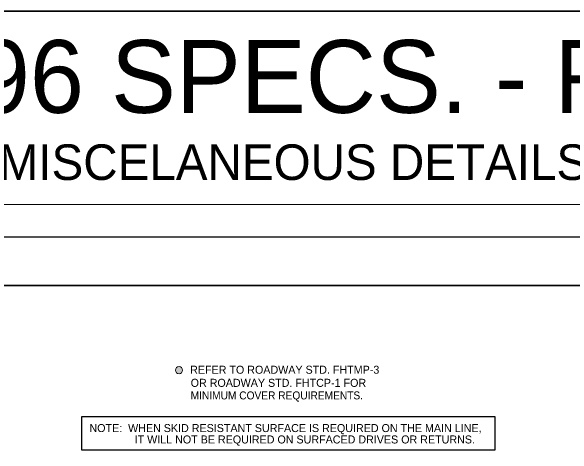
# Model space of a CAD drawing. Extents: x 326 to 700, y 421 to 686.
# Drawn here: x 434.1 to 521, y 617.1 to 685.7 of the extents above; entities that cross this region are included whole.
import ezdxf

# ---------------------------------------------------------------- set-up
doc = ezdxf.new("R2010")
doc.units = 0
doc.header["$LTSCALE"] = 0.5
doc.layers.add('1', color=7, linetype='Continuous', lineweight=13)
doc.layers.add('13', color=7, linetype='Continuous', lineweight=13)

msp = doc.modelspace()

# ---------------------------------------------------------------- hatches: boundary and pattern name
at = {"layer": '1'}
msp.add_hatch(color=256, dxfattribs=at).paths.add_polyline_path([(460.639, 630.2162, 1), (459.5234, 630.2162, 1)])

# ---------------------------------------------------------------- linework, layer by layer
msp.add_line((332.3183, 655.7938), (692.3233, 655.7938), dxfattribs=at)
at = {"layer": '1', "lineweight": 35}
msp.add_line((362.3188, 643.2939), (687.323, 643.2939), dxfattribs=at)
msp.add_lwpolyline([(325.869, 420.9058), (700.2062, 420.9058), (700.2062, 685.6731), (325.869, 685.6731)], close=True, dxfattribs=at)
at = {"layer": '1', "lineweight": 25}
msp.add_lwpolyline([(347.3185, 430.7911), (347.3185, 650.7938), (692.3233, 650.7938)], dxfattribs=at)
msp.add_lwpolyline([(445.0588, 623.0427), (508.8908, 623.0427), (508.8908, 617.8503), (445.0588, 617.8503)], close=True, dxfattribs=at)
at = {"layer": '1'}
msp.add_circle((460.0812, 630.2162), 0.5578, dxfattribs=at)

# ---------------------------------------------------------------- texts
for s, height, p in [('1988/96 SPECS. - FINAL ENGLISH', 11.25, (391.0081, 669.9682)), ('( p. 102 ) MISCELANEOUS DETAILS - ( MD-1-32 ) - FINAL ENGLISH ( 4/14/97 )', 5.5, (400.7249, 659.5992))]:
    msp.add_text(s, height=height, dxfattribs=at).set_placement(p)
at = {"layer": '13'}
for s, p in [('REFER TO ROADWAY STD. FHTMP-3', (461.8034, 629.6565)), ('OR ROADWAY STD. FHTCP-1 FOR', (461.8843, 627.6324)), ('NOTE:  WHEN SKID RESISTANT SURFACE IS REQUIRED ON THE MAIN LINE,', (446.2353, 620.6428)), ('IT WILL NOT BE REQUIRED ON SURFACED DRIVES OR RETURNS.', (453.2259, 618.8809))]:
    msp.add_text(s, height=1.238, dxfattribs=at).set_placement(p)
at = {"layer": '13', "width": 0.95}
msp.add_text('MINIMUM COVER REQUIREMENTS.', height=1.238, dxfattribs=at).set_placement((461.8843, 625.6893))

doc.saveas('drawing.dxf')
